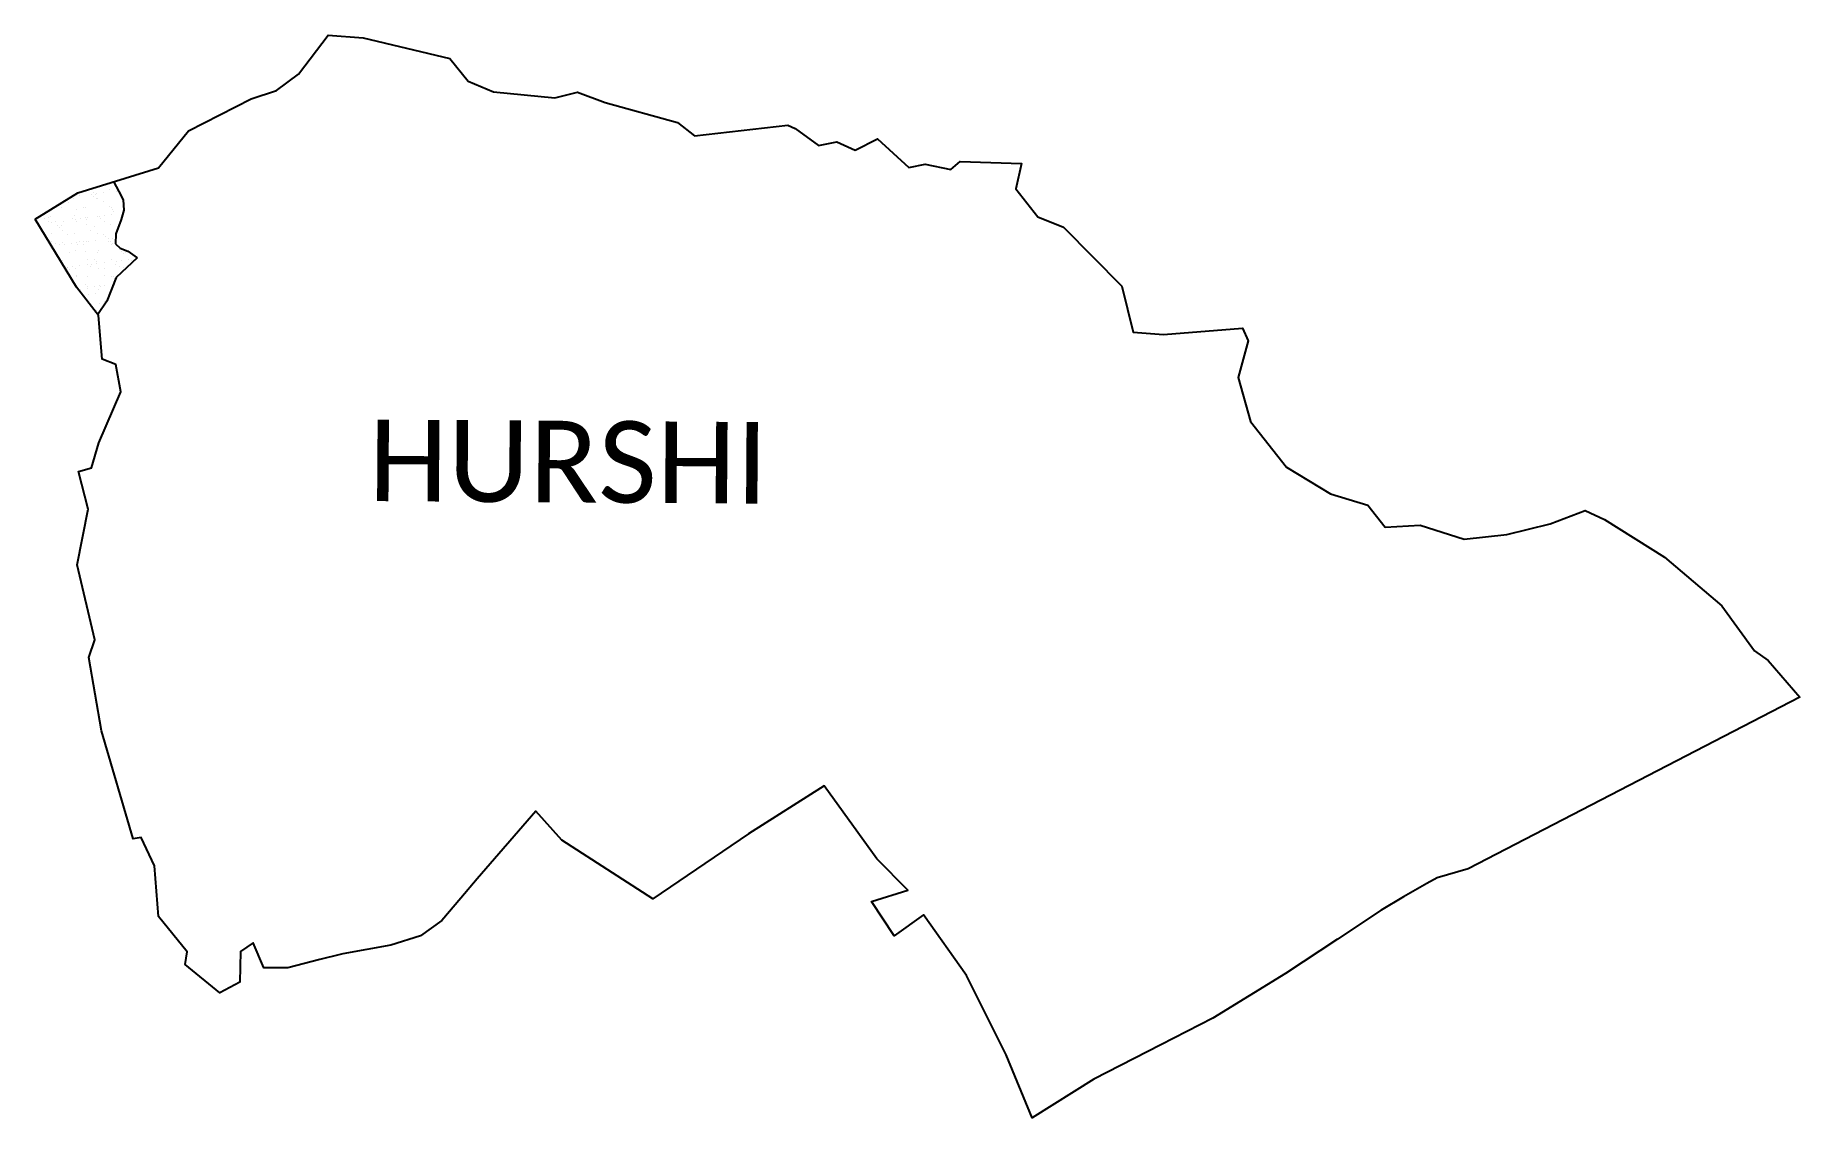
# Model space of a CAD drawing. Header units: metres. Extents: x 322964 to 326866, y 1820442 to 1822835.
import ezdxf

# ---------------------------------------------------------------- set-up
doc = ezdxf.new("R2010")
doc.units = ezdxf.units.M
doc.layers.add('SAND DUNES', color=42, linetype='Continuous')
doc.layers.add('VILLAGE NAME', color=250, linetype='Continuous')

msp = doc.modelspace()

# ---------------------------------------------------------------- linework, layer by layer
at = {"color": 3}
msp.add_lwpolyline([(322963.7, 1822428.4), (323057.9, 1822486.9), (323236.4, 1822542.1), (323302.5, 1822623.5), (323440.9, 1822694.1), (323497.4, 1822713.1), (323546, 1822749.2), (323611.6, 1822834.8), (323688.9, 1822829.4), (323880.6, 1822783.7), (323921, 1822733.2), (323977, 1822710), (324112.8, 1822696.3), (324162.9, 1822709.3), (324224.2, 1822686.3), (324383.8, 1822642.2), (324421.9, 1822612.6), (324628.2, 1822636.4), (324644.2, 1822628.7), (324695.8, 1822591.5), (324736.5, 1822599), (324776.9, 1822580.7), (324826.2, 1822605.7), (324895.8, 1822542.5), (324931.5, 1822550.1), (324988.5, 1822538.1), (325009.4, 1822556.1), (325145, 1822551.5), (325132.3, 1822495.4), (325180.8, 1822433.8), (325237.4, 1822410.3), (325366.7, 1822280), (325392.1, 1822178.2), (325459.2, 1822173.7), (325633.3, 1822187.2), (325646.5, 1822159.4), (325623.9, 1822078.1), (325651, 1821981), (325730.8, 1821879.8), (325828.5, 1821821.1), (325911.2, 1821796.1), (325949.4, 1821747.6), (326026.9, 1821752.1), (326124, 1821720.9), (326218.1, 1821730.9), (326314.2, 1821754.8), (326391.3, 1821784.1), (326434.5, 1821764.4), (326566.8, 1821681), (326694.1, 1821573.8), (326766.1, 1821473.9), (326796.1, 1821452.3), (326866, 1821371.5), (326133.1, 1820992.3), (326063.9, 1820972.4), (326041.6, 1820959.7), (325989.6, 1820929.9), (325940.1, 1820901), (325843.6, 1820836.9), (325728.8, 1820760.7), (325568.3, 1820662), (325453.1, 1820603.1), (325304.7, 1820527.3), (325168.5, 1820441.9), (325111, 1820580.9), (325023.2, 1820756.5), (324927.8, 1820890.1), (324863, 1820843.9), (324812.8, 1820919.8), (324893.5, 1820945), (324825.1, 1821014.3), (324708.5, 1821175.4), (324541.2, 1821069.2), (324329.2, 1820925.4), (324127.9, 1821055.5), (324070.5, 1821119.8), (323941.3, 1820969.7), (323904.8, 1820927.2), (323862.6, 1820878.1), (323815.4, 1820843.6), (323750.1, 1820823.2), (323643.9, 1820803.9), (323637.8, 1820802.8), (323592.8, 1820791.3), (323522.5, 1820773.3), (323468.9, 1820773.3), (323445.8, 1820828.7), (323417.3, 1820809), (323416.3, 1820741.7), (323371.6, 1820718.2), (323295.2, 1820780.6), (323299.8, 1820808.4), (323236, 1820886.7), (323227.4, 1820999), (323198, 1821061), (323180.4, 1821058.7), (323110.1, 1821297.4), (323082.3, 1821459.4), (323095.7, 1821498.1), (323056.1, 1821664.2), (323080.3, 1821787.4), (323059.2, 1821870.5), (323088, 1821878.5), (323104.2, 1821934.1), (323153.2, 1822046.3), (323141.8, 1822106.7), (323111.9, 1822119), (323103.7, 1822215.7), (323054.6, 1822277.8), (322963.7, 1822428.4)], dxfattribs=at)
at = {"layer": 'SAND DUNES', "linetype": 'Continuous'}
for p, q in [((323115.8, 1822504.2), (323115.8, 1822504.2)), ((323032.8, 1822469.4), (323032.8, 1822469.4)), ((323036.5, 1822466), (323036.5, 1822466)), ((323039.1, 1822473.8), (323039.1, 1822473.8)), ((323045, 1822478.4), (323045, 1822478.4)), ((323048.8, 1822474.1), (323048.8, 1822474.1)), ((323061.2, 1822480.4), (323061.2, 1822480.4)), ((323088.4, 1822483.9), (323088.4, 1822483.9)), ((323093, 1822479), (323093, 1822479)), ((323093.1, 1822486.6), (323093.1, 1822486.6)), ((323096.7, 1822483.2), (323096.7, 1822483.2)), ((323098.8, 1822485.2), (323098.8, 1822485.2)), ((323099.9, 1822473.6), (323099.9, 1822473.6)), ((323101.4, 1822473.5), (323101.4, 1822473.5)), ((323114, 1822467.1), (323114, 1822467.1)), ((323115.1, 1822487.2), (323115.1, 1822487.2)), ((323127, 1822494.2), (323127, 1822494.2)), ((323142.3, 1822490.6), (323142.3, 1822490.6)), ((323154, 1822475.3), (323154, 1822475.3)), ((322984.3, 1822429.3), (322984.3, 1822429.3)), ((322992.7, 1822423.9), (322992.7, 1822423.9)), ((322993.6, 1822432.7), (322993.6, 1822432.7)), ((322997.5, 1822435.2), (322997.5, 1822435.2)), ((322998.8, 1822420.8), (322998.8, 1822420.8)), ((323007.1, 1822454.5), (323007.1, 1822454.5)), ((323009.3, 1822422.1), (323009.3, 1822422.1)), ((323021.7, 1822453.6), (323021.7, 1822453.6)), ((323025.5, 1822424.2), (323025.5, 1822424.2)), ((323046.6, 1822429), (323046.6, 1822429)), ((323049.8, 1822435.6), (323049.8, 1822435.6)), ((323052.7, 1822427.6), (323052.7, 1822427.6)), ((323053.8, 1822449.9), (323053.8, 1822449.9)), ((323055, 1822423.6), (323055, 1822423.6)), ((323063.1, 1822428.9), (323063.1, 1822428.9)), ((323069.4, 1822454.3), (323069.4, 1822454.3)), ((323073.6, 1822431.6), (323073.6, 1822431.6)), ((323075.7, 1822455.2), (323075.7, 1822455.2)), ((323077.3, 1822428.2), (323077.3, 1822428.2)), ((323079.4, 1822431), (323079.4, 1822431)), ((323101, 1822435.1), (323101, 1822435.1)), ((323106.6, 1822434.4), (323106.6, 1822434.4)), ((323108.9, 1822428.8), (323108.9, 1822428.8)), ((323117, 1822435.7), (323117, 1822435.7)), ((323117.3, 1822423.4), (323117.3, 1822423.4)), ((323128.1, 1822455.6), (323128.1, 1822455.6)), ((323131.7, 1822454), (323131.7, 1822454)), ((323133.3, 1822437.8), (323133.3, 1822437.8)), ((323133.8, 1822448.8), (323133.8, 1822448.8)), ((323137.5, 1822445.4), (323137.5, 1822445.4)), ((323155, 1822436.7), (323155, 1822436.7)), ((322971.6, 1822417.4), (322971.6, 1822417.4)), ((322971.6, 1822415.6), (322971.6, 1822415.6)), ((322998.5, 1822396.7), (322998.5, 1822396.7)), ((323000.2, 1822379.1), (323000.2, 1822379.1)), ((323013.4, 1822414.3), (323013.4, 1822414.3)), ((323017.1, 1822410.9), (323017.1, 1822410.9)), ((323022.7, 1822415.1), (323022.7, 1822415.1)), ((323023, 1822404.3), (323023, 1822404.3)), ((323034.4, 1822394.9), (323034.4, 1822394.9)), ((323050.9, 1822397.1), (323050.9, 1822397.1)), ((323076.8, 1822416.7), (323076.8, 1822416.7)), ((323081.3, 1822379.5), (323081.3, 1822379.5)), ((323085.2, 1822404.1), (323085.2, 1822404.1)), ((323094.6, 1822412.1), (323094.6, 1822412.1)), ((323097.6, 1822381.5), (323097.6, 1822381.5)), ((323102, 1822396.5), (323102, 1822396.5)), ((323114.4, 1822393.8), (323114.4, 1822393.8)), ((323118.1, 1822390.4), (323118.1, 1822390.4)), ((323124.7, 1822384.9), (323124.7, 1822384.9)), ((323129.1, 1822417.1), (323129.1, 1822417.1)), ((323135.2, 1822386.3), (323135.2, 1822386.3)), ((323008.6, 1822373.7), (323008.6, 1822373.7)), ((323017, 1822371.4), (323017, 1822371.4)), ((323023.8, 1822376.5), (323023.8, 1822376.5)), ((323027.4, 1822372.7), (323027.4, 1822372.7)), ((323038.8, 1822354.2), (323038.8, 1822354.2)), ((323043.7, 1822374.7), (323043.7, 1822374.7)), ((323051.9, 1822358.5), (323051.9, 1822358.5)), ((323054.2, 1822376.6), (323054.2, 1822376.6)), ((323057.8, 1822373.2), (323057.8, 1822373.2)), ((323062.5, 1822378.9), (323062.5, 1822378.9)), ((323070.9, 1822378.2), (323070.9, 1822378.2)), ((323070.9, 1822373.4), (323070.9, 1822373.4)), ((323075.2, 1822357.1), (323075.2, 1822357.1)), ((323077.8, 1822378.2), (323077.8, 1822378.2)), ((323101.1, 1822353.9), (323101.1, 1822353.9)), ((323103.1, 1822358), (323103.1, 1822358)), ((323124.7, 1822378.6), (323124.7, 1822378.6)), ((323130.2, 1822378.5), (323130.2, 1822378.5)), ((323133.1, 1822373.2), (323133.1, 1822373.2)), ((323135.4, 1822374.3), (323135.4, 1822374.3)), ((323155.2, 1822356), (323155.2, 1822356)), ((323157.1, 1822359.6), (323157.1, 1822359.6)), ((323158.8, 1822352.6), (323158.8, 1822352.6)), ((323163.4, 1822353.7), (323163.4, 1822353.7)), ((323024.8, 1822338), (323024.8, 1822338)), ((323034.7, 1822321.5), (323034.7, 1822321.5)), ((323035.2, 1822321.9), (323035.2, 1822321.9)), ((323038.4, 1822318.1), (323038.4, 1822318.1)), ((323045.6, 1822323.2), (323045.6, 1822323.2)), ((323052.9, 1822320), (323052.9, 1822320)), ((323054.7, 1822304), (323054.7, 1822304)), ((323055.7, 1822302.1), (323055.7, 1822302.1)), ((323061.8, 1822325.3), (323061.8, 1822325.3)), ((323078.3, 1822328.7), (323078.3, 1822328.7)), ((323078.8, 1822339.6), (323078.8, 1822339.6)), ((323079.9, 1822301.1), (323079.9, 1822301.1)), ((323086.7, 1822323.3), (323086.7, 1822323.3)), ((323089, 1822328.7), (323089, 1822328.7)), ((323095, 1822338.8), (323095, 1822338.8)), ((323098.6, 1822335.4), (323098.6, 1822335.4)), ((323099.4, 1822330), (323099.4, 1822330)), ((323104.1, 1822319.4), (323104.1, 1822319.4)), ((323115.7, 1822332.1), (323115.7, 1822332.1)), ((323115.9, 1822319.3), (323115.9, 1822319.3)), ((323117, 1822303.8), (323117, 1822303.8)), ((323131.2, 1822340), (323131.2, 1822340)), ((323132.2, 1822301.4), (323132.2, 1822301.4)), ((323140.6, 1822328.5), (323140.6, 1822328.5)), ((323142.9, 1822335.5), (323142.9, 1822335.5)), ((323149, 1822323), (323149, 1822323)), ((323153.3, 1822336.8), (323153.3, 1822336.8)), ((323158.1, 1822321.1), (323158.1, 1822321.1)), ((323169.6, 1822338.8), (323169.6, 1822338.8)), ((323176.2, 1822336.5), (323176.2, 1822336.5)), ((323182.4, 1822339.5), (323182.4, 1822339.5)), ((323054, 1822281.4), (323054, 1822281.4)), ((323063.7, 1822273.8), (323063.7, 1822273.8)), ((323075.5, 1822283.7), (323075.5, 1822283.7)), ((323079.2, 1822280.4), (323079.2, 1822280.4)), ((323080, 1822275.8), (323080, 1822275.8)), ((323080.9, 1822262.5), (323080.9, 1822262.5)), ((323094.2, 1822278.5), (323094.2, 1822278.5)), ((323096.5, 1822264.3), (323096.5, 1822264.3)), ((323102.6, 1822273.1), (323102.6, 1822273.1)), ((323105.1, 1822280.9), (323105.1, 1822280.9)), ((323107.2, 1822279.2), (323107.2, 1822279.2)), ((323117.6, 1822280.6), (323117.6, 1822280.6)), ((323133.9, 1822282.6), (323133.9, 1822282.6)), ((323135.7, 1822301), (323135.7, 1822301)), ((323139.4, 1822297.6), (323139.4, 1822297.6)), ((323098.2, 1822226.4), (323098.2, 1822226.4)), ((323106.2, 1822242.4), (323106.2, 1822242.4)), ((323116.3, 1822246), (323116.3, 1822246))]:
    msp.add_line(p, q, dxfattribs=at)
at = {"layer": 'SAND DUNES'}
for p, q in [((323136.3, 1822511.5), (323148.3, 1822489.3)), ((323148.3, 1822489.3), (323157.8, 1822471.2)), ((323157.8, 1822471.2), (323159.6, 1822448.4)), ((323153.9, 1822427.3), (323141.5, 1822396.1)), ((323159.6, 1822448.4), (323153.9, 1822427.3)), ((323141.5, 1822396.1), (323141.4, 1822373.9)), ((323141.4, 1822373.9), (323151.3, 1822364.5)), ((323189.2, 1822343.1), (323142.4, 1822299.7)), ((323151.3, 1822364.5), (323168.4, 1822357.6)), ((323168.4, 1822357.6), (323189.2, 1822343.1)), ((323142.4, 1822299.7), (323121.7, 1822246.7)), ((323121.7, 1822246.7), (323102.1, 1822217.7))]:
    msp.add_line(p, q, dxfattribs=at)

# ---------------------------------------------------------------- texts
at = {"layer": 'VILLAGE NAME', "insert": (323701.6, 1821985.5), "char_height": 180.345, "attachment_point": 1, "rotation": 359.6139}
msp.add_mtext_dynamic_manual_height_columns('{\\fCalibri|b0|i0|c0|p34;HURSHI}', width=1779.605, gutter_width=901.7, heights=[0], dxfattribs=at)

doc.saveas('drawing.dxf')
